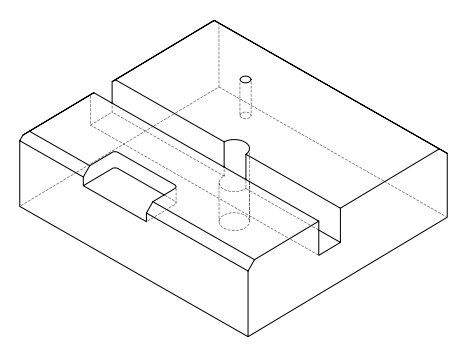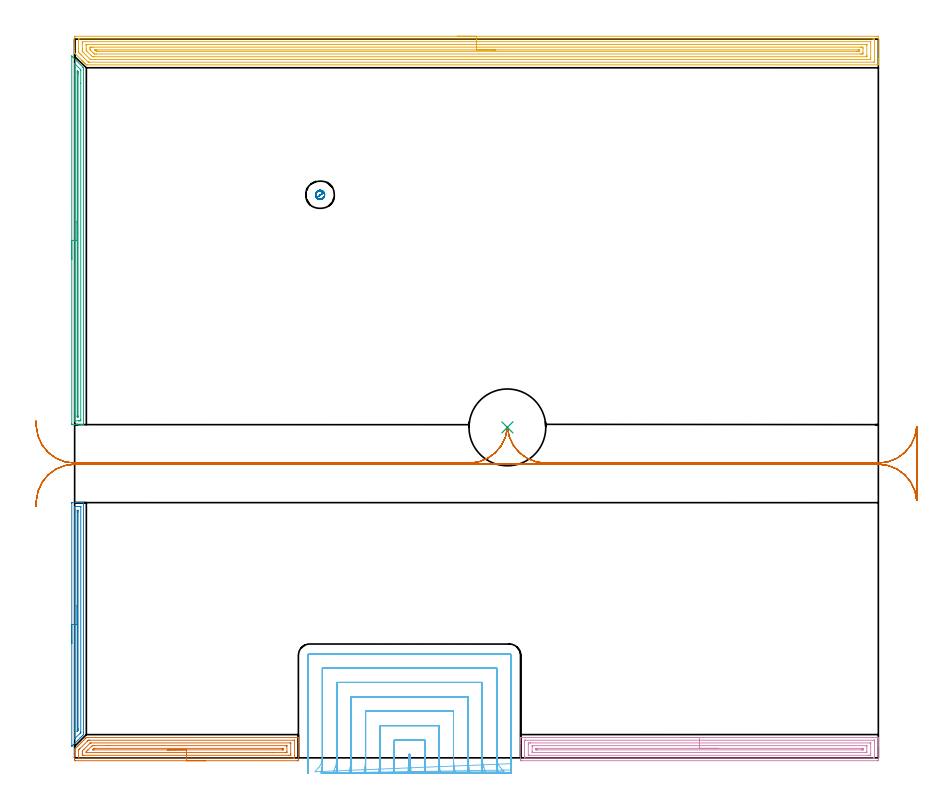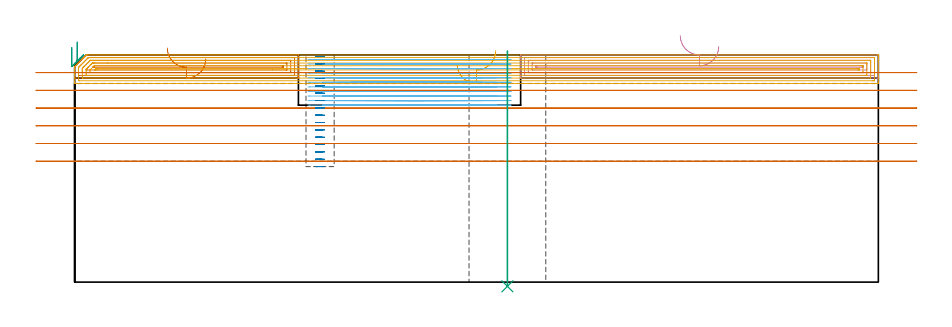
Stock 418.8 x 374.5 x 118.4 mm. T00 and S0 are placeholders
(PLAN: 9 operations, 4 tool changes, 94.5 min)
(1 AREA_MILL | FG_CHAMFER_SURFACE | UGT0205_001 | 4.8 min | 9014 mm3)
(2 AREA_MILL_1 | FG_CHAMFER_SURFACE_1 | UGT0205_001 | 3.13 min | 2361 mm3)
(3 AREA_MILL_2 | FG_CHAMFER_SURFACE_2 | UGT0205_001 | 4.7 min | 3717 mm3)
(4 AREA_MILL_3 | FG_CHAMFER_SURFACE_3 | UGT0205_001 | 7.66 min | 14124 mm3)
(5 AREA_MILL_4 | FG_CHAMFER_SURFACE_4 | UGT0205_001 | 20.26 min | 46343 mm3)
(6 MILL_SLOT | SLOT_PARTIAL_RECTANGULAR | NXT0201_010 | Follow Part, ap 2.5, ae 75% | 39.45 min | 178582 mm3)
(7 MILL_RECTANGULAR_SLOT | SLOT_RECTANGULAR | UGT0201_019 | Follow Part, ap 10, ae 75% | 12.38 min | 973782 mm3)
(8 MILL_BLIND_HOLE_FROM_SOLID_MATERIAL | STEP1POCKET | NXT0201_010 | Spiral | 1.62 min | 9776 mm3)
(9 INDEXABLE_INSERT_DRILL_THROUGH_HOLE_FROM_SOLID | STEP1HOLE | NXT0302_035 | 0.49 min | 79154 mm3)
(TOOL UGT0205_001 | Chamfer Mill 20 x 3 x 45 deg. | D20 FL50 Z2)
(TOOL NXT0201_010 | ENDMILL 10mm [2P460-1000-NA 1630] | D10 FL30 Z6)
(TOOL UGT0201_019 | End mill 40 mm | D40 FL63 Z6)
(TOOL NXT0302_035 | Index. Insert Drill 40mm [880-D4000L40-05] | D40 PA176 FL200 Z2)
(OP 1 AREA_MILL)
G17 G21 G94 G90
T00 M6
G54
G17 G0 G90 X68.3 Y-1.5 S1061 M3
G43 Z128.4 H0
Z116.3
G94 G1 X68.262 Z115.428 F250.
X68.148 Z114.563
X67.959 Z113.712
X67.697 Z112.88
X67.363 Z112.074
X66.96 Z111.3
X66.492 Z110.564
X65.96 Z109.872
X65.371 Z109.229
X64.728 Z108.639
X64.036 Z108.108
X63.3 Z107.64
X62.526 Z107.237
X61.72 Z106.903
X60.888 Z106.641
X60.036 Z106.452
X59.172 Z106.338
X58.3 Z106.3
X0.629
X0.261 Y-1.498 Z106.301
X0.01 Y-1.493 Z106.304
X0. Y-1.138 Z106.659
Y1.487 Z109.282
Y2.882 Z110.678
Y3.237 Z111.032
Y4.194 Z111.994
X0.01 Y4.504 Z112.302
X0.052 Y4.55 Z112.348
X0.182 Y4.683 Z112.481
X0.777 Y5.279 Z113.075
X1.093 Y5.593 Z113.393
X1.652 Y6.154 Z113.95
X2.237 Y6.738 Z114.537
X2.417 Y6.918 Z114.716
X2.528 Y7.029 Z114.826
X3.113 Y7.613 Z115.412
X3.758 Y8.259 Z116.058
X4.652 Y9.153 Z116.952
X5.445 Y9.946 Z117.744
X5.547 Y10.048 Z117.845
X5.737 Y10.238 Z118.036
X5.821 Y10.322 Z118.121
X5.994 Y10.494 Z118.291
X6.098 Y10.594 Z118.391
X6.888 Y10.6 Z118.4
X116.418
X116.59 Y10.597 Z118.388
X116.598 Y10.454 Z118.247
X116.6 Y10.305 Z118.105
Y10.075 Z117.874
Y9.363 Z117.158
Y8.132 Z115.929
Y7.613 Z115.407
Y6.997 Z114.793
Y-0.878 Z106.919
X116.597 Y-1.138 Z106.66
X116.59 Y-1.493 Z106.304
X116.339 Y-1.498 Z106.301
X115.971 Y-1.5 Z106.3
X58.3
Y-0.086 Z107.714
X2.235 Y-0.085 Z107.715
X2.06 Y-0.082 Z107.718
X2.019 Y-0.079 Z107.721
X2.009 Y-0.075 Z107.725
X2.006 Y-0.063 Z107.737
X2.003 Y-0.028 Z107.772
X2. Y0.145 Z107.945
X2.001 Y3.645 Z111.445
X2.004 Y3.879 Z111.679
X2.009 Y3.995 Z111.795
X2.013 Y4.051 Z111.851
X2.069 Y4.112 Z111.912
X2.239 Y4.287 Z112.087
X2.417 Y4.467 Z112.267
X2.68 Y4.73 Z112.53
X6.66 Y8.71 Z116.51
X6.888 Y8.935 Z116.735
X7.108 Y9.147 Z116.947
X7.162 Y9.179 Z116.979
X7.247 Y9.181 Z116.981
X7.425 Y9.184 Z116.984
X7.782 Y9.185 Z116.985
X7.963 Y9.186 Z116.986
X114.365 Y9.185 Z116.985
X114.54 Y9.181 Z116.981
X114.581 Y9.179 Z116.979
X114.591 Y9.175 Z116.975
X114.594 Y9.163 Z116.963
X114.597 Y9.128 Z116.928
X114.6 Y8.955 Z116.755
Y0.204 Z108.004
X114.598 Y0.068 Z107.868
X114.593 Y-0.041 Z107.759
X114.59 Y-0.072 Z107.728
X114.58 Y-0.079 Z107.721
X114.539 Y-0.081 Z107.719
X114.183 Y-0.085 Z107.715
X114.002 Y-0.086 Z107.714
X58.3
Y1.328 Z109.128
X4.367 Y1.329 Z109.129
X4.205 Y1.331 Z109.131
X4.044 Y1.335 Z109.135
X4.009 Y1.337 Z109.137
X4.006 Y1.367 Z109.167
X4.002 Y1.42 Z109.22
X4.001 Y1.487 Z109.287
X4. Y1.688 Z109.488
Y2.362 Z110.162
Y2.563 Z110.363
X4.004 Y3.237 Z111.037
X4.007 Y3.431 Z111.231
X4.023 Y3.612 Z111.412
X4.205 Y3.804 Z111.604
X4.802 Y4.403 Z112.203
X7.782 Y7.383 Z115.183
X7.898 Y7.499 Z115.299
X8.014 Y7.613 Z115.413
X8.148 Y7.74 Z115.54
X8.172 Y7.761 Z115.561
X8.244 Y7.765 Z115.565
X8.351 Y7.769 Z115.569
X8.514 Y7.771 Z115.571
X112.233
X112.395 Y7.769 Z115.569
X112.556 Y7.764 Z115.564
X112.59 Y7.762 Z115.562
X112.594 Y7.733 Z115.533
X112.597 Y7.68 Z115.48
X112.599 Y7.613 Z115.413
X112.6 Y7.412 Z115.212
Y2.161 Z109.961
X112.596 Y1.487 Z109.287
X112.593 Y1.387 Z109.187
X112.59 Y1.342 Z109.142
X112.551 Y1.334 Z109.134
X111.5 Y1.328 Z109.128
X58.3
Y2.743 Z110.543
X6.499
X6.167 Y2.744 Z110.544
X6.109 Y2.746 Z110.546
X6.048 Y2.75 Z110.55
X6.01 Y2.756 Z110.556
X6.008 Y2.804 Z110.604
Y3.017 Z110.817
X6.01 Y3.123 Z110.923
X6.046 Y3.186 Z110.986
X6.094 Y3.237 Z111.037
X6.483 Y3.633 Z111.433
X6.888 Y4.039 Z111.839
X6.925 Y4.076 Z111.876
X8.676 Y5.828 Z113.628
X8.711 Y5.863 Z113.663
X9.141 Y6.283 Z114.083
X9.203 Y6.342 Z114.142
X9.318 Y6.35 Z114.15
X9.57 Y6.353 Z114.153
X9.96 Y6.356 Z114.156
X17.032 Y6.357 Z114.157
X110.101
X110.45 Y6.356 Z114.156
X110.504 Y6.354 Z114.154
X110.559 Y6.35 Z114.15
X110.59 Y6.343 Z114.143
X110.592 Y6.295 Z114.095
X110.6 Y5.869 Z113.669
Y3.244 Z111.044
X110.592 Y2.803 Z110.603
X110.59 Y2.755 Z110.555
X110.52 Y2.75 Z110.55
X110.386 Y2.746 Z110.546
X110.217 Y2.744 Z110.544
X102.946 Y2.743 Z110.543
X58.3
Y4.157 Z111.957
X10.076 Y4.158 Z111.958
X9.57 Y4.161 Z111.961
X9.518 Y4.164 Z111.964
X9.484 Y4.175 Z111.975
X9.493 Y4.188 Z111.988
X9.512 Y4.211 Z112.011
X9.57 Y4.272 Z112.072
X9.933 Y4.632 Z112.432
X10.078 Y4.774 Z112.574
X10.241 Y4.93 Z112.73
X10.443 Y4.942 Z112.742
X10.464
X107.969 Y4.943 Z112.743
X108.36 Y4.939 Z112.739
X108.554 Y4.936 Z112.736
X108.591 Y4.933 Z112.733
X108.594 Y4.898 Z112.698
X108.596 Y4.843 Z112.643
X108.599 Y4.326 Z112.126
X108.597 Y4.219 Z112.019
X108.593 Y4.173 Z111.973
X108.59 Y4.165 Z111.965
X108.575 Y4.162 Z111.962
X108.526 Y4.159 Z111.959
X108.326 Y4.157 Z111.957
X58.3
X57.428 Z111.995
X56.564 Z112.109
X55.712 Z112.298
X54.88 Z112.56
X54.074 Z112.894
X53.3 Z113.297
X52.564 Z113.765
X51.872 Z114.296
X51.229 Z114.886
X50.64 Z115.529
X50.108 Z116.221
X49.64 Z116.957
X49.237 Z117.731
X48.903 Z118.537
X48.641 Z119.369
X48.452 Z120.22
X48.338 Z121.085
X48.3 Z121.957
G0 Z128.4
M5
M2
(OP 2 AREA_MILL_1)
G17 G21 G94 G90
T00 M6
G54
G17 G0 G90 X-1.5 Y59.5 S1061 M3
G43 Z128.4 H0
Z122.3
G94 G1 Y59.538 Z121.428 F250.
Y59.652 Z120.563
Y59.841 Z119.712
Y60.103 Z118.88
Y60.437 Z118.074
Y60.84 Z117.3
Y61.309 Z116.564
Y61.84 Z115.872
Y62.429 Z115.229
Y63.072 Z114.64
Y63.764 Z114.108
Y64.5 Z113.64
Y65.274 Z113.237
Y66.08 Z112.903
Y66.912 Z112.641
Y67.764 Z112.452
Y68.628 Z112.338
Y69.5 Z112.3
X-1.499 Y132.398 Z112.301
X-1.496 Y132.814 Z112.302
X-1.491 Y132.99 Z112.305
X-1.086 Y133. Z112.71
X0.671 Z114.466
X2.123 Z115.919
X3.308 Z117.102
X3.92 Z117.719
X4.186 Z117.985
X4.312 Z118.112
X4.594 Y132.99 Z118.393
X4.6 Y132.844 Z118.4
Y12.847
X4.596 Y12.095 Z118.39
X4.455 Y11.955 Z118.253
X4.01 Y11.509 Z117.807
X3.442 Y10.942 Z117.242
X2.722 Y10.221 Z116.521
X1.779 Y9.278 Z115.578
X0.44 Y7.94 Z114.239
X-0.594 Y6.906 Z113.205
X-0.793 Y6.705 Z113.004
X-0.897 Y6.602 Z112.9
X-1.345 Y6.156 Z112.455
X-1.493 Y6.019 Z112.306
X-1.5 Y6.156 Z112.3
Y6.171
Y69.5
X-0.086 Z113.714
X-0.085 Y130.49 Z113.715
X-0.084 Y130.614 Z113.716
X-0.079 Y130.988 Z113.721
X0.294 Y130.997 Z114.094
X0.671 Y130.999 Z114.471
X1.17 Y131. Z114.97
X2.927 Z116.727
X3.108 Y130.999 Z116.908
X3.136 Y130.998 Z116.936
X3.164 Y130.993 Z116.964
X3.179 Y130.987 Z116.979
X3.18 Y130.966 Z116.98
X3.185 Y130.738 Z116.985
Y13.739
X3.182 Y13.355 Z116.982
X3.179 Y13.165 Z116.979
X3.168 Y13.13 Z116.968
X3.147 Y13.103 Z116.947
X3.103 Y13.055 Z116.903
X2.897 Y12.847 Z116.697
X0.221 Y10.17 Z114.021
X0.08 Y10.03 Z113.88
X0.004 Y9.956 Z113.804
X-0.07 Y9.888 Z113.73
X-0.079 Y9.882 Z113.721
X-0.081 Y9.926 Z113.719
X-0.085 Y10.046 Z113.715
X-0.086 Y69.5 Z113.714
X1.328 Z115.128
X1.329 Y128.162 Z115.129
X1.331 Y128.83 Z115.131
X1.333 Y128.942 Z115.133
X1.335 Y128.989 Z115.135
X1.387 Y128.995 Z115.187
X1.55 Y128.996 Z115.35
X1.717 Y128.992 Z115.517
X1.76 Y128.99 Z115.56
X1.765 Y128.963 Z115.565
X1.768 Y128.904 Z115.568
X1.77 Y128.83 Z115.57
X1.771 Y128.605 Z115.571
X1.772 Y127.938 Z115.572
X1.771 Y15.299 Z115.571
X1.77 Y14.631 Z115.57
X1.769 Y14.409 Z115.569
X1.765 Y14.186 Z115.565
X1.55 Y13.955 Z115.35
X1.445 Y13.846 Z115.245
X1.339 Y13.739 Z115.139
X1.335 Y13.737 Z115.135
X1.332 Z115.132
X1.33 Y13.739 Z115.13
X1.329 Y13.747 Z115.129
Y13.964
X1.328 Y69.5 Z115.128
Y70.372 Z115.166
Y71.237 Z115.28
Y72.088 Z115.469
Y72.92 Z115.731
Y73.726 Z116.065
Y74.5 Z116.468
Y75.236 Z116.937
Y75.928 Z117.468
Y76.571 Z118.057
Y77.16 Z118.701
Y77.692 Z119.393
Y78.16 Z120.128
Y78.563 Z120.902
Y78.897 Z121.708
Y79.159 Z122.54
Y79.348 Z123.392
Y79.462 Z124.257
Y79.5 Z125.128
G0 Z128.4
M5
M2
(OP 3 AREA_MILL_2)
G17 G21 G94 G90
T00 M6
G54
G17 G0 G90 X-1.5 Y259.65 S1061 M3
G43 Z128.4 H0
Z122.3
G94 G1 Y259.688 Z121.428 F250.
Y259.802 Z120.563
Y259.991 Z119.712
Y260.253 Z118.88
Y260.587 Z118.074
Y260.99 Z117.3
Y261.459 Z116.564
Y261.99 Z115.872
Y262.579 Z115.229
Y263.222 Z114.64
Y263.914 Z114.108
Y264.65 Z113.64
Y265.424 Z113.237
Y266.23 Z112.903
Y267.062 Z112.641
Y267.914 Z112.452
Y268.779 Z112.338
Y269.65 Z112.3
X-1.499 Y365.695 Z112.299
X-1.498 Y365.696 Z112.301
X-1.495 Y365.695 Z112.304
X4.262 Y359.938 Z118.062
X4.453 Y359.748 Z118.251
X4.596 Y359.605 Z118.39
X4.6 Y358.856 Z118.4
Y173.754
X4.594 Y173.61 Z118.393
X4.314 Y173.6 Z118.114
X3.914 Z117.713
X3.308 Z117.102
X1.247 Z115.044
X0.671 Z114.466
X0.08 Z113.876
X-1.086 Y173.601 Z112.71
X-1.311 Y173.604 Z112.485
X-1.491 Y173.61 Z112.305
X-1.496 Y173.784 Z112.302
X-1.499 Y174.2 Z112.301
X-1.5 Y269.65 Z112.3
X-0.086 Z113.714
X-0.085 Y361.408 Z113.715
X-0.084 Y361.532 Z113.716
X-0.079 Y361.779 Z113.721
X-0.075 Y361.815 Z113.725
X-0.041 Y361.786 Z113.759
X-0.002 Y361.75 Z113.798
X0.218 Y361.532 Z114.018
X2.894 Y358.856 Z116.694
X3.051 Y358.693 Z116.851
X3.174 Y358.564 Z116.974
X3.179 Y358.471 Z116.979
X3.185 Y358.088 Z116.985
X3.186 Y351.564 Z116.986
X3.185 Y176.108 Z116.985
X3.184 Y175.984 Z116.984
X3.178 Y175.61 Z116.978
X2.805 Y175.602 Z116.605
X2.429 Y175.601 Z116.229
X1.928 Y175.6 Z115.728
X0.171 Z113.971
X-0.009 Y175.601 Z113.791
X-0.036 Y175.602 Z113.764
X-0.064 Y175.607 Z113.736
X-0.079 Y175.612 Z113.721
X-0.081 Y175.633 Z113.72
X-0.085 Y175.86 Z113.715
X-0.086 Y269.65 Z113.714
X1.328 Z115.128
X1.329 Y357.296 Z115.129
X1.33 Y357.964 Z115.13
X1.335 Z115.135
X1.55 Y357.748 Z115.35
X1.715 Y357.577 Z115.515
X1.754 Y357.536 Z115.554
X1.764 Y357.445 Z115.564
X1.768 Y357.296 Z115.568
X1.77 Y357.072 Z115.57
X1.771 Y356.847 Z115.571
X1.772 Y356.18 Z115.572
X1.771 Y178.436 Z115.571
X1.768 Y177.768 Z115.568
X1.766 Y177.656 Z115.566
X1.764 Y177.61 Z115.564
X1.711 Y177.604 Z115.511
X1.55 Z115.35
X1.385 Y177.608 Z115.185
X1.342 Y177.61 Z115.142
X1.335 Y177.636 Z115.135
X1.332 Y177.694 Z115.132
X1.33 Y177.768 Z115.13
X1.329 Y177.993 Z115.129
X1.328 Y178.66 Z115.128
Y269.65
Y270.522 Z115.166
Y271.387 Z115.28
Y272.238 Z115.469
Y273.07 Z115.731
Y273.876 Z116.065
Y274.65 Z116.468
Y275.386 Z116.937
Y276.078 Z117.468
Y276.721 Z118.057
Y277.311 Z118.701
Y277.842 Z119.393
Y278.31 Z120.128
Y278.713 Z120.902
Y279.047 Z121.708
Y279.309 Z122.54
Y279.498 Z123.392
Y279.612 Z124.257
Y279.65 Z125.128
G0 Z128.4
M5
M2
(OP 4 AREA_MILL_3)
G17 G21 G94 G90
T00 M6
G54
G17 G0 G90 X315.6 Y10.6 S1061 M3
G43 Z128.4 H0
G94 G1 X315.638 Z127.528 F250.
X315.752 Z126.663
X315.941 Z125.812
X316.203 Z124.98
X316.537 Z124.174
X316.94 Z123.4
X317.408 Z122.664
X317.94 Z121.972
X318.529 Z121.329
X319.172 Z120.74
X319.864 Z120.208
X320.6 Z119.74
X321.374 Z119.337
X322.18 Z119.003
X323.012 Z118.741
X323.863 Z118.552
X324.728 Z118.438
X325.6 Z118.4
X418.615
X418.79 Y10.597 Z118.388
X418.798 Y10.451 Z118.244
X418.8 Y10.3 Z118.1
Y10.088 Z117.887
Y9.363 Z117.158
Y8.125 Z115.922
Y6.738 Z114.533
Y-0.519 Z107.278
X418.796 Y-1.138 Z106.66
X418.79 Y-1.493 Z106.305
X418.535 Y-1.498 Z106.301
X418.168 Y-1.5 Z106.3
X233.032
X232.665 Y-1.498 Z106.301
X232.41 Y-1.493 Z106.305
X232.404 Y-1.138 Z106.66
X232.4 Y-0.519 Z107.278
Y7.613 Z115.407
Y9.001 Z116.797
Y9.363 Z117.158
Y10.088 Z117.887
Y10.3 Z118.1
X232.402 Y10.451 Z118.244
X232.41 Y10.597 Z118.388
X232.585 Y10.6 Z118.4
X325.6
Y9.186 Z116.986
X416.561 Y9.185 Z116.985
X416.738 Y9.182 Z116.982
X416.78 Y9.179 Z116.979
X416.79 Y9.176 Z116.976
X416.794 Y9.163 Z116.963
X416.797 Y9.128 Z116.928
X416.8 Y8.951 Z116.751
Y0.2 Z108.
X416.797 Y0.063 Z107.863
X416.793 Y-0.047 Z107.753
X416.79 Y-0.077 Z107.723
X416.777 Y-0.079 Z107.721
X416.735 Y-0.082 Z107.718
X416.379 Y-0.085 Z107.715
X416.198 Y-0.086 Z107.714
X234.639 Y-0.085 Z107.715
X234.462 Y-0.082 Z107.718
X234.42 Y-0.079 Z107.721
X234.409 Y-0.076 Z107.724
X234.406 Y-0.063 Z107.737
X234.403 Y-0.028 Z107.772
X234.4 Y0.149 Z107.949
Y8.899 Z116.699
X234.403 Y9.037 Z116.837
X234.407 Y9.147 Z116.947
X234.41 Y9.176 Z116.976
X234.423 Y9.179 Z116.979
X234.465 Y9.181 Z116.981
X234.821 Y9.185 Z116.985
X235.002 Y9.186 Z116.986
X325.6
Y7.772 Z115.572
X414.428 Y7.771 Z115.571
X414.59 Y7.77 Z115.57
X414.752 Y7.766 Z115.566
X414.789 Y7.764 Z115.564
X414.793 Y7.735 Z115.535
X414.797 Y7.681 Z115.481
X414.799 Y7.613 Z115.413
X414.8 Y7.407 Z115.207
Y2.157 Z109.957
X414.796 Y1.487 Z109.287
X414.793 Y1.385 Z109.185
X414.79 Y1.339 Z109.139
X414.746 Y1.335 Z109.135
X414.59 Y1.333 Z109.133
X413.858 Y1.329 Z109.129
X413.696 Y1.328 Z109.128
X236.772 Y1.329 Z109.129
X236.61 Y1.33 Z109.13
X236.448 Y1.334 Z109.134
X236.411 Y1.335 Z109.135
X236.407 Y1.365 Z109.165
X236.403 Y1.419 Z109.219
X236.401 Y1.487 Z109.287
X236.4 Y1.692 Z109.492
Y6.943 Z114.743
X236.404 Y7.613 Z115.413
X236.407 Y7.715 Z115.515
X236.41 Y7.76 Z115.56
X236.454 Y7.765 Z115.565
X236.61 Y7.767 Z115.567
X237.342 Y7.771 Z115.571
X237.504
X325.6 Y7.772 Z115.572
Y6.357 Z114.157
X412.648
X412.701 Y6.356 Z114.156
X412.756 Y6.352 Z114.152
X412.79 Y6.347 Z114.147
X412.793 Y6.299 Z114.099
X412.8 Y5.864 Z113.664
Y3.239 Z111.039
X412.793 Y2.801 Z110.601
X412.79 Y2.753 Z110.553
X412.715 Y2.748 Z110.548
X412.581 Y2.744 Z110.544
X412.412 Y2.743 Z110.543
X238.552
X238.499 Y2.744 Z110.544
X238.444 Y2.748 Z110.548
X238.41 Y2.752 Z110.552
X238.407 Y2.801 Z110.601
X238.4 Y3.236 Z111.036
Y5.861 Z113.661
X238.407 Y6.299 Z114.099
X238.41 Y6.347 Z114.147
X238.484 Y6.352 Z114.152
X238.619 Y6.356 Z114.156
X238.787 Y6.357 Z114.157
X325.6
Y4.943 Z112.743
X410.164
X410.555 Y4.94 Z112.74
X410.75 Y4.938 Z112.738
X410.79 Y4.936 Z112.736
X410.793 Y4.901 Z112.701
X410.796 Y4.845 Z112.645
X410.799 Y4.321 Z112.121
X410.796 Y4.217 Z112.017
X410.791 Y4.17 Z111.97
X410.788 Y4.164 Z111.964
X410.77 Y4.161 Z111.961
X410.721 Y4.159 Z111.959
X410.52 Y4.157 Z111.957
X410.118
X241.036
X240.645 Y4.159 Z111.959
X240.45 Y4.162 Z111.962
X240.41 Y4.164 Z111.964
X240.407 Y4.198 Z111.998
X240.404 Y4.255 Z112.055
X240.401 Y4.778 Z112.578
X240.405 Y4.862 Z112.662
X240.41 Y4.921 Z112.721
X240.419 Y4.937 Z112.737
X240.438 Y4.938 Z112.738
X240.642 Y4.941 Z112.741
X241.051 Y4.943 Z112.743
X325.6
X326.472 Z112.781
X327.336 Z112.895
X328.188 Z113.084
X329.02 Z113.346
X329.826 Z113.68
X330.6 Z114.083
X331.336 Z114.552
X332.028 Z115.083
X332.671 Z115.672
X333.26 Z116.315
X333.791 Z117.007
X334.26 Z117.743
X334.663 Z118.517
X334.997 Z119.323
X335.259 Z120.155
X335.448 Z121.007
X335.562 Z121.872
X335.6 Z122.743
G0 Z128.4
M5
M2
(OP 5 AREA_MILL_4)
G17 G21 G94 G90
T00 M6
G54
G17 G0 G90 X199.4 Y376. S1061 M3
G43 Z128.4 H0
Z113.5
G94 G1 X199.438 Z112.628 F250.
X199.552 Z111.764
X199.741 Z110.912
X200.003 Z110.08
X200.337 Z109.274
X200.74 Z108.5
X201.209 Z107.764
X201.74 Z107.072
X202.329 Z106.429
X202.972 Z105.84
X203.664 Z105.309
X204.4 Z104.84
X205.174 Z104.437
X205.98 Z104.103
X206.812 Z103.841
X207.664 Z103.652
X208.528 Z103.538
X209.4 Z103.5
X418.172
X418.646 Y375.995 Z103.503
X418.79 Y375.992 Z103.506
X418.8 Y375.843 Z103.654
Y364.155 Z115.34
Y362.753 Z116.743
Y362.397 Z117.098
Y361.438 Z118.061
X418.79 Y361.103 Z118.389
X418.619 Y361.1 Z118.4
X6.887
X6.098 Y361.105 Z118.391
X6.085 Y361.115 Z118.381
X5.379 Y361.819 Z117.678
X5.241 Y361.957 Z117.538
X5.099 Y362.1 Z117.398
X4.947 Y362.252 Z117.246
X4.801 Y362.397 Z117.099
X4.652 Y362.547 Z116.951
X4.515 Y362.684 Z116.814
X4.361 Y362.836 Z116.659
X4.205 Y362.994 Z116.504
X4.083 Y363.116 Z116.382
X3.922 Y363.276 Z116.219
X3.758 Y363.441 Z116.057
X3.651 Y363.548 Z115.95
X0.408 Y366.792 Z112.708
X0.182 Y367.021 Z112.479
X0.01 Y367.201 Z112.298
X0.008 Y367.231 Z112.268
X0. Y367.588 Z111.911
Y367.836 Z111.663
Y368.55 Z110.945
Y369.786 Z109.711
Y371.187 Z108.308
Y375.321 Z104.176
X0.003 Y375.582 Z103.915
X0.01 Y375.992 Z103.505
X0.208 Y375.996 Z103.502
X0.629 Y376. Z103.5
X209.4
Y374.586 Z104.914
X415.609
X416.383 Y374.585 Z104.915
X416.505 Y374.584 Z104.916
X416.749 Y374.579 Z104.921
X416.791 Y374.569 Z104.931
X416.795 Y374.537 Z104.963
X416.797 Y374.502 Z104.998
X416.8 Y374.294 Z105.206
X416.799 Y362.73 Z116.77
X416.796 Y362.621 Z116.879
X416.79 Y362.548 Z116.952
X416.786 Y362.521 Z116.979
X416.264 Y362.515 Z116.985
X7.661
X7.275 Y362.519 Z116.981
X7.179 Y362.521 Z116.979
X7.132 Y362.529 Z116.971
X7.068 Y362.59 Z116.91
X6.887 Y362.764 Z116.736
X4.616 Y365.034 Z114.466
X3.311 Y366.339 Z113.161
X2.86 Y366.792 Z112.708
X2.417 Y367.242 Z112.258
X2.01 Y367.671 Z111.829
X2.003 Y368.078 Z111.422
X2. Y369.429 Z110.071
X2.001 Y374.37 Z105.13
X2.004 Y374.48 Z105.02
X2.01 Y374.552 Z104.948
X2.014 Y374.579 Z104.921
X2.537 Y374.586 Z104.914
X209.4
Y373.172 Z106.328
X414.672 Y373.171 Z106.329
X414.733 Y373.17 Z106.33
X414.773 Y373.167 Z106.333
X414.789 Y373.165 Z106.335
X414.791 Y373.146 Z106.354
X414.797 Y372.945 Z106.555
X414.8 Y372.744 Z106.756
Y364.833 Z114.667
X414.797 Y364.155 Z115.345
X414.793 Y363.96 Z115.54
X414.787 Y363.935 Z115.565
X414.767 Y363.933 Z115.567
X414.71 Y363.931 Z115.569
X414.595 Y363.929 Z115.571
X8.675
X8.445 Y363.93 Z115.57
X8.292 Y363.933 Z115.567
X8.175 Y363.936 Z115.564
X8.131 Y363.978 Z115.522
X7.947 Y364.155 Z115.345
X7.781 Y364.318 Z115.182
X4.429 Y367.671 Z111.829
X4.205 Y367.897 Z111.603
X4.048 Y368.065 Z111.435
X4.01 Y368.109 Z111.391
X4.006 Y368.214 Z111.286
X4.002 Y368.349 Z111.151
X4.001 Y368.55 Z110.95
X4. Y368.751 Z110.749
Y369.429 Z110.071
Y372.267 Z107.233
X4.003 Y372.945 Z106.555
X4.007 Y373.14 Z106.36
X4.013 Y373.165 Z106.335
X4.033 Y373.167 Z106.333
X4.09 Y373.169 Z106.331
X4.205 Y373.171 Z106.329
X209.4 Y373.172 Z106.328
Y371.757 Z107.743
X412.653
X412.736 Y371.755 Z107.745
X412.774 Y371.753 Z107.747
X412.79 Y371.751 Z107.749
X412.792 Y371.73 Z107.77
X412.796 Y371.623 Z107.877
X412.8 Y371.194 Z108.306
Y365.92 Z113.58
X412.794 Y365.477 Z114.023
X412.79 Y365.369 Z114.131
X412.787 Y365.349 Z114.151
X412.756 Y365.347 Z114.153
X412.686 Y365.345 Z114.155
X412.492 Y365.343 Z114.157
X10.149 Y365.344 Z114.156
X9.57 Y365.347 Z114.153
X9.248 Y365.35 Z114.15
X8.675 Y365.875 Z113.625
X6.308 Y368.241 Z111.259
X6.01 Y368.55 Z110.95
X6. Y369.422 Z110.078
Y371.18 Z108.32
X6.006 Y371.623 Z107.877
X6.01 Y371.731 Z107.769
X6.013 Y371.751 Z107.749
X6.044 Y371.753 Z107.747
X6.114 Y371.755 Z107.745
X6.308 Y371.757 Z107.743
X209.4
Y370.343 Z109.157
X409.195
X410.09 Y370.342 Z109.158
X410.125 Y370.341 Z109.159
X410.79 Y370.308 Z109.192
X410.799 Y369.645 Z109.855
Y367.671 Z111.829
X410.796 Y367.011 Z112.489
X410.79 Y366.792 Z112.708
X410.158 Y366.759 Z112.741
X410.125 Y366.758 Z112.742
X409.266 Y366.757 Z112.743
X11.393
X10.496 Y366.76 Z112.74
X10.464 Y366.762 Z112.738
X10.218 Y366.792 Z112.708
X9.57 Y367.43 Z112.07
X8.449 Y368.55 Z110.95
X8.232 Y368.772 Z110.728
X8.094 Y368.916 Z110.584
X8.01 Y369.009 Z110.491
X8.007 Y369.048 Z110.452
X8.001 Y369.213 Z110.287
Y369.429 Z110.071
X8.004 Y370.089 Z109.411
X8.01 Y370.308 Z109.192
X8.642 Y370.341 Z109.159
X8.675 Y370.342 Z109.158
X9.534 Y370.343 Z109.157
X209.4
Y368.929 Z110.571
X408.336 Y368.928 Z110.572
X408.722 Y368.926 Z110.574
X408.772 Y368.923 Z110.577
X408.79 Y368.921 Z110.579
X408.792 Y368.904 Z110.596
X408.797 Y368.823 Z110.677
X408.799 Y368.702 Z110.798
Y368.55 Z110.95
X408.797 Y368.322 Z111.178
X408.793 Y368.209 Z111.291
X408.79 Y368.184 Z111.316
X408.774 Y368.178 Z111.322
X408.718 Y368.175 Z111.325
X408.336 Y368.172 Z111.328
X407.828 Y368.171 Z111.329
X407.442
X12.252
X11.742 Y368.172 Z111.328
X11.358 Y368.176 Z111.324
X11.305 Y368.178 Z111.322
X11.276 Y368.183 Z111.317
X11.247 Y368.21 Z111.29
X11.128 Y368.323 Z111.177
X10.898 Y368.55 Z110.95
X10.748 Y368.7 Z110.8
X10.629 Y368.819 Z110.681
X10.552 Y368.899 Z110.601
X10.533 Y368.921 Z110.579
Y368.924 Z110.576
X10.537 Y368.926 Z110.574
X10.587 Y368.927 Z110.573
X10.973 Y368.929 Z110.571
X11.358
X209.4
X210.272 Z110.609
X211.137 Z110.723
X211.988 Z110.912
X212.82 Z111.174
X213.626 Z111.508
X214.4 Z111.911
X215.136 Z112.38
X215.828 Z112.911
X216.471 Z113.5
X217.06 Z114.143
X217.592 Z114.835
X218.06 Z115.571
X218.463 Z116.345
X218.797 Z117.151
X219.059 Z117.983
X219.248 Z118.835
X219.362 Z119.7
X219.4 Z120.571
G0 Z128.4
M5
M2
(OP 6 MILL_SLOT)
G17 G21 G94 G90
T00 M6
G54
G17 G0 G90 X175.417 Y-7.987 S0 M3
G43 Z128.4 H1
Z116.018
G94 G1 X175.134 Y-5. F250.
G2 X174.9 Y-0.049 R52.5 F500.
G1 Y1.8
X174.1
Y-0.049
G2 X173.866 Y-5. R52.5
G1 X173.583 Y-7.987 F250.
X183.003 Y-7.982
X182.673 Y-5.
G2 X182.4 Y-0.049 R45. F500.
G1 Y9.3
X166.6
Y-0.049
G2 X166.327 Y-5. R45.
G1 X165.997 Y-7.982 F250.
X190.624 Y-7.974
X190.228 Y-5.
G2 X189.9 Y-0.049 R37.5 F500.
G1 Y16.8
X159.1
Y-0.049
G2 X158.772 Y-5. R37.5
G1 X158.376 Y-7.974 F250.
X198.307 Y-7.959
X197.811 Y-5.
G2 X197.4 Y-0.049 R30. F500.
G1 Y24.3
X151.6
Y-0.049
G2 X151.189 Y-5. R30.
G1 X150.693 Y-7.959 F250.
X206.112 Y-7.926
X205.452 Y-5.
G2 X204.9 Y-0.049 R22.5 F500.
G1 Y31.8
X144.1
Y-0.049
G2 X143.548 Y-5. R22.5
G1 X142.888 Y-7.926 F250.
X214.231 Y-7.832
X213.241 Y-5.
G2 X212.4 Y-0.049 R15. F500.
G1 Y39.3
X136.6
Y-0.049
G2 X135.759 Y-5. R15.
G1 X134.769 Y-7.832 F250.
X223.747 Y-7.253
X221.767 Y-5.
G2 X219.9 Y-0.049 R7.5 F500.
G1 Y46.8
X129.1
Y-0.049
G2 X127.233 Y-5. R7.5
G1 X125.253 Y-7.253 F250.
X227.4 Y-3.049 F500.
Y-0.049 F250.
Y53.4 F500.
G3 X226.5 Y54.3 R0.9
G1 X122.5
G3 X121.6 Y53.4 R0.9
G1 Y-0.049
Y-3.049 F250.
G0 Z128.4
X175.021 Y-7.998
Z113.636
G1 X174.926 Y-5.
G2 X174.9 Y-3.338 R52.5 F500.
G1 Y1.8
X174.1
Y-3.335
G2 X174.074 Y-5. R52.5
G1 X173.978 Y-7.998 F250.
X182.542
X182.431 Y-5.
G2 X182.4 Y-3.338 R45. F500.
G1 Y9.3
X166.6
Y-3.335
G2 X166.569 Y-5. R45.
G1 X166.458 Y-7.998 F250.
X190.07 Y-7.997
X189.937 Y-5.
G2 X189.9 Y-3.338 R37.5 F500.
G1 Y16.8
X159.1
Y-3.335
G2 X159.063 Y-5. R37.5
G1 X158.93 Y-7.997 F250.
X197.612 Y-7.995
X197.446 Y-5.
G2 X197.4 Y-3.338 R30. F500.
G1 Y24.3
X151.6
Y-3.335
G2 X151.554 Y-5. R30.
G1 X151.387 Y-7.995 F250.
X205.183 Y-7.992
X204.962 Y-5.
G2 X204.9 Y-3.338 R22.5 F500.
G1 Y31.8
X144.1
Y-3.335
G2 X144.038 Y-5. R22.5
G1 X143.816 Y-7.992 F250.
X212.825 Y-7.982
X212.492 Y-5.
G2 X212.4 Y-3.338 R15. F500.
G1 Y39.3
X136.6
Y-3.335
G2 X136.507 Y-5. R15.
G1 X136.174 Y-7.981 F250.
X220.752 Y-7.925
X220.087 Y-5.
G2 X219.9 Y-3.338 R7.5 F500.
G1 Y46.8
X129.1
Y-3.335
G2 X128.913 Y-5. R7.5
G1 X128.247 Y-7.925 F250.
X227.4 Y-6.338
Y-3.338
Y53.4 F500.
G3 X226.5 Y54.3 R0.9
G1 X122.5
G3 X121.6 Y53.4 R0.9
G1 Y-3.335
Y-6.335 F250.
G0 X174.91 Y-8. Z111.254
G1 X174.9 Y-5.
Y-4.828 F500.
Y1.8
X174.1
Y-4.827
Y-5.
X174.09 Y-8. F250.
X182.412
X182.4 Y-5.
Y-4.828 F500.
Y9.3
X166.6
Y-4.827
Y-5.
X166.588 Y-8. F250.
X189.914
X189.9 Y-5.
Y-4.828 F500.
Y16.8
X159.1
Y-4.827
Y-5.
X159.086 Y-8. F250.
X197.418
X197.4 Y-5.
Y-4.828 F500.
Y24.3
X151.6
Y-4.827
X151.599 Y-5.
X151.582 Y-8. F250.
X204.924
X204.901 Y-5.
X204.9 Y-4.828 F500.
Y31.8
X144.1
Y-4.827
X144.099 Y-5.
X144.076 Y-8. F250.
X212.435
X212.401 Y-5.
X212.4 Y-4.828 F500.
Y39.3
X136.6
Y-4.827
X136.599 Y-5.
X136.564 Y-8. F250.
X219.971 Y-7.999
X219.902 Y-5.
X219.9 Y-4.828 F500.
Y46.8
X129.1
Y-4.827
X129.098 Y-5.
X129.029 Y-7.999 F250.
X227.4 Y-7.828
Y-4.828
Y53.4 F500.
G3 X226.5 Y54.3 R0.9
G1 X122.5
G3 X121.6 Y53.4 R0.9
G1 Y-4.827
Y-7.827 F250.
G0 X174.9 Y-8. Z108.873
G1 Y-5.
Y1.8 F500.
X174.1
Y-5.
Y-8. F250.
X182.4
Y-5.
Y9.3 F500.
X166.6
Y-5.
Y-8. F250.
X189.9
Y-5.
Y16.8 F500.
X159.1
Y-5.
Y-8. F250.
X197.4
Y-5.
Y24.3 F500.
X151.6
Y-5.
Y-8. F250.
X204.9
Y-5.
Y31.8 F500.
X144.1
Y-5.
Y-8. F250.
X212.4
Y-5.
Y39.3 F500.
X136.6
Y-5.
Y-8. F250.
X219.9
Y-5.
Y46.8 F500.
X129.1
Y-5.
Y-8. F250.
X227.4
Y-5.
Y53.4 F500.
G3 X226.5 Y54.3 R0.9
G1 X122.5
G3 X121.6 Y53.4 R0.9
G1 Y-5.
Y-8. F250.
G0 X174.9 Z106.491
G1 Y-5.
Y1.8 F500.
X174.1
Y-5.
Y-8. F250.
X182.4
Y-5.
Y9.3 F500.
X166.6
Y-5.
Y-8. F250.
X189.9
Y-5.
Y16.8 F500.
X159.1
Y-5.
Y-8. F250.
X197.4
Y-5.
Y24.3 F500.
X151.6
Y-5.
Y-8. F250.
X204.9
Y-5.
Y31.8 F500.
X144.1
Y-5.
Y-8. F250.
X212.4
Y-5.
Y39.3 F500.
X136.6
Y-5.
Y-8. F250.
X219.9
Y-5.
Y46.8 F500.
X129.1
Y-5.
Y-8. F250.
X227.4
Y-5.
Y53.4 F500.
G3 X226.5 Y54.3 R0.9
G1 X122.5
G3 X121.6 Y53.4 R0.9
G1 Y-5.
Y-8. F250.
G0 X174.9 Z104.109
G1 Y-5.
Y1.8 F500.
X174.1
Y-5.
Y-8. F250.
X182.4
Y-5.
Y9.3 F500.
X166.6
Y-5.
Y-8. F250.
X189.9
Y-5.
Y16.8 F500.
X159.1
Y-5.
Y-8. F250.
X197.4
Y-5.
Y24.3 F500.
X151.6
Y-5.
Y-8. F250.
X204.9
Y-5.
Y31.8 F500.
X144.1
Y-5.
Y-8. F250.
X212.4
Y-5.
Y39.3 F500.
X136.6
Y-5.
Y-8. F250.
X219.9
Y-5.
Y46.8 F500.
X129.1
Y-5.
Y-8. F250.
X227.4
Y-5.
Y53.4 F500.
G3 X226.5 Y54.3 R0.9
G1 X122.5
G3 X121.6 Y53.4 R0.9
G1 Y-5.
Y-8. F250.
G0 X174.9 Z101.727
G1 Y-5.
Y1.8 F500.
X174.1
Y-5.
Y-8. F250.
X182.4
Y-5.
Y9.3 F500.
X166.6
Y-5.
Y-8. F250.
X189.9
Y-5.
Y16.8 F500.
X159.1
Y-5.
Y-8. F250.
X197.4
Y-5.
Y24.3 F500.
X151.6
Y-5.
Y-8. F250.
X204.9
Y-5.
Y31.8 F500.
X144.1
Y-5.
Y-8. F250.
X212.4
Y-5.
Y39.3 F500.
X136.6
Y-5.
Y-8. F250.
X219.9
Y-5.
Y46.8 F500.
X129.1
Y-5.
Y-8. F250.
X227.4
Y-5.
Y53.4 F500.
G3 X226.5 Y54.3 R0.9
G1 X122.5
G3 X121.6 Y53.4 R0.9
G1 Y-5.
Y-8. F250.
G0 X174.9 Z99.345
G1 Y-5.
Y1.8 F500.
X174.1
Y-5.
Y-8. F250.
X182.4
Y-5.
Y9.3 F500.
X166.6
Y-5.
Y-8. F250.
X189.9
Y-5.
Y16.8 F500.
X159.1
Y-5.
Y-8. F250.
X197.4
Y-5.
Y24.3 F500.
X151.6
Y-5.
Y-8. F250.
X204.9
Y-5.
Y31.8 F500.
X144.1
Y-5.
Y-8. F250.
X212.4
Y-5.
Y39.3 F500.
X136.6
Y-5.
Y-8. F250.
X219.9
Y-5.
Y46.8 F500.
X129.1
Y-5.
Y-8. F250.
X227.4
Y-5.
Y53.4 F500.
G3 X226.5 Y54.3 R0.9
G1 X122.5
G3 X121.6 Y53.4 R0.9
G1 Y-5.
Y-8. F250.
G0 X174.9 Z96.964
G1 Y-5.
Y1.8 F500.
X174.1
Y-5.
Y-8. F250.
X182.4
Y-5.
Y9.3 F500.
X166.6
Y-5.
Y-8. F250.
X189.9
Y-5.
Y16.8 F500.
X159.1
Y-5.
Y-8. F250.
X197.4
Y-5.
Y24.3 F500.
X151.6
Y-5.
Y-8. F250.
X204.9
Y-5.
Y31.8 F500.
X144.1
Y-5.
Y-8. F250.
X212.4
Y-5.
Y39.3 F500.
X136.6
Y-5.
Y-8. F250.
X219.9
Y-5.
Y46.8 F500.
X129.1
Y-5.
Y-8. F250.
X227.4
Y-5.
Y53.4 F500.
G3 X226.5 Y54.3 R0.9
G1 X122.5
G3 X121.6 Y53.4 R0.9
G1 Y-5.
Y-8. F250.
G0 X174.9 Z94.582
G1 Y-5.
Y1.8 F500.
X174.1
Y-5.
Y-8. F250.
X182.4
Y-5.
Y9.3 F500.
X166.6
Y-5.
Y-8. F250.
X189.9
Y-5.
Y16.8 F500.
X159.1
Y-5.
Y-8. F250.
X197.4
Y-5.
Y24.3 F500.
X151.6
Y-5.
Y-8. F250.
X204.9
Y-5.
Y31.8 F500.
X144.1
Y-5.
Y-8. F250.
X212.4
Y-5.
Y39.3 F500.
X136.6
Y-5.
Y-8. F250.
X219.9
Y-5.
Y46.8 F500.
X129.1
Y-5.
Y-8. F250.
X227.4
Y-5.
Y53.4 F500.
G3 X226.5 Y54.3 R0.9
G1 X122.5
G3 X121.6 Y53.4 R0.9
G1 Y-5.
Y-8. F250.
G0 X174.9 Z92.2
G1 Y-5.
Y1.8 F500.
X174.1
Y-5.
Y-8. F250.
X182.4
Y-5.
Y9.3 F500.
X166.6
Y-5.
Y-8. F250.
X189.9
Y-5.
Y16.8 F500.
X159.1
Y-5.
Y-8. F250.
X197.4
Y-5.
Y24.3 F500.
X151.6
Y-5.
Y-8. F250.
X204.9
Y-5.
Y31.8 F500.
X144.1
Y-5.
Y-8. F250.
X212.4
Y-5.
Y39.3 F500.
X136.6
Y-5.
Y-8. F250.
X219.9
Y-5.
Y46.8 F500.
X129.1
Y-5.
Y-8. F250.
X227.4
Y-5.
Y53.4 F500.
G3 X226.5 Y54.3 R0.9
G1 X122.5
G3 X121.6 Y53.4 R0.9
G1 Y-5.
Y-8. F250.
G0 Z128.4
M5
M2
(OP 7 MILL_RECTANGULAR_SLOT)
G17 G21 G94 G90
T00 M6
G54
G17 G0 G90 X-20.134 Y131.1 S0 M3
G43 Z128.4 H0
Z109.167
G94 G1 X-19.97 Y134.095 F250.
G2 X0. Y153. R20. F500.
G1 X418.8
G2 X438.77 Y134.095 R20.
G1 X438.8
Y172.505
X438.77
G2 X418.8 Y153.6 R20.
G1 X245.451
G2 X225.5 Y172.2 R20.
X205.549 Y153.6 R20.
G1 X0.
G2 X-19.97 Y172.505 R20.
G1 X-20.134 Y175.5 F250.
G0 Y131.1 Z99.933
G1 X-19.97 Y134.095
G2 X0. Y153. R20. F500.
G1 X418.8
G2 X438.77 Y134.095 R20.
G1 X438.8
Y172.505
X438.77
G2 X418.8 Y153.6 R20.
G1 X245.451
G2 X225.5 Y172.2 R20.
X205.549 Y153.6 R20.
G1 X0.
G2 X-19.97 Y172.505 R20.
G1 X-20.134 Y175.5 F250.
G0 Y131.1 Z90.7
G1 X-19.97 Y134.095
G2 X0. Y153. R20. F500.
G1 X418.8
G2 X438.77 Y134.095 R20.
G1 X438.8
Y172.505
X438.77
G2 X418.8 Y153.6 R20.
G1 X245.451
G2 X225.5 Y172.2 R20.
X205.549 Y153.6 R20.
G1 X0.
G2 X-19.97 Y172.505 R20.
G1 X-20.134 Y175.5 F250.
G0 Y131.1 Z81.467
G1 X-19.97 Y134.095
G2 X0. Y153. R20. F500.
G1 X418.8
G2 X438.77 Y134.095 R20.
G1 X438.8
Y172.505
X438.77
G2 X418.8 Y153.6 R20.
G1 X245.451
G2 X225.5 Y172.2 R20.
X205.549 Y153.6 R20.
G1 X0.
G2 X-19.97 Y172.505 R20.
G1 X-20.134 Y175.5 F250.
G0 Y131.1 Z72.233
G1 X-19.97 Y134.095
G2 X0. Y153. R20. F500.
G1 X418.8
G2 X438.77 Y134.095 R20.
G1 X438.8
Y172.505
X438.77
G2 X418.8 Y153.6 R20.
G1 X245.451
G2 X225.5 Y172.2 R20.
X205.549 Y153.6 R20.
G1 X0.
G2 X-19.97 Y172.505 R20.
G1 X-20.134 Y175.5 F250.
G0 Y131.1 Z63.
G1 X-19.97 Y134.095
G2 X0. Y153. R20. F500.
G1 X418.8
G2 X438.77 Y134.095 R20.
G1 X438.8
Y172.505
X438.77
G2 X418.8 Y153.6 R20.
G1 X245.451
G2 X225.5 Y172.2 R20.
X205.549 Y153.6 R20.
G1 X0.
G2 X-19.97 Y172.505 R20.
G1 X-20.134 Y175.5 F250.
G0 Z128.4
M5
M2
(OP 8 MILL_BLIND_HOLE_FROM_SOLID_MATERIAL)
G17 G21 G94 G90
T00 M6
G54
G17 G0 G90 X127.9 Y293.4 S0 M3
G43 Z128.4 H1
Z117.575
G94 G3 X128.103 Y295.547 R1.083 F250.
X125.592 Y293.84 R2.147
X127.46 Y291.092 R2.35
X125.592 Y293.84 R-2.35
X126.526 Y292.466 R1.175
X127.9 Y293.4 R1.175
G0 Z113.75
G3 X128.103 Y295.547 R1.083
X125.592 Y293.84 R2.147
X127.46 Y291.092 R2.35
X125.592 Y293.84 R-2.35
X126.526 Y292.466 R1.175
X127.9 Y293.4 R1.175
G0 Z109.925
G3 X128.103 Y295.547 R1.083
X125.592 Y293.84 R2.147
X127.46 Y291.092 R2.35
X125.592 Y293.84 R-2.35
X126.526 Y292.466 R1.175
X127.9 Y293.4 R1.175
G0 Z106.1
G3 X128.103 Y295.547 R1.083
X125.592 Y293.84 R2.147
X127.46 Y291.092 R2.35
X125.592 Y293.84 R-2.35
X126.526 Y292.466 R1.175
X127.9 Y293.4 R1.175
G0 Z102.275
G3 X128.103 Y295.547 R1.083
X125.592 Y293.84 R2.147
X127.46 Y291.092 R2.35
X125.592 Y293.84 R-2.35
X126.526 Y292.466 R1.175
X127.9 Y293.4 R1.175
G0 Z98.45
G3 X128.103 Y295.547 R1.083
X125.592 Y293.84 R2.147
X127.46 Y291.092 R2.35
X125.592 Y293.84 R-2.35
X126.526 Y292.466 R1.175
X127.9 Y293.4 R1.175
G0 Z94.625
G3 X128.103 Y295.547 R1.083
X125.592 Y293.84 R2.147
X127.46 Y291.092 R2.35
X125.592 Y293.84 R-2.35
X126.526 Y292.466 R1.175
X127.9 Y293.4 R1.175
G0 Z90.8
G3 X128.103 Y295.547 R1.083
X125.592 Y293.84 R2.147
X127.46 Y291.092 R2.35
X125.592 Y293.84 R-2.35
X126.526 Y292.466 R1.175
X127.9 Y293.4 R1.175
G0 Z86.975
G3 X128.103 Y295.547 R1.083
X125.592 Y293.84 R2.147
X127.46 Y291.092 R2.35
X125.592 Y293.84 R-2.35
X126.526 Y292.466 R1.175
X127.9 Y293.4 R1.175
G0 Z83.15
G3 X128.103 Y295.547 R1.083
X125.592 Y293.84 R2.147
X127.46 Y291.092 R2.35
X125.592 Y293.84 R-2.35
X126.526 Y292.466 R1.175
X127.9 Y293.4 R1.175
G0 Z79.325
G3 X128.103 Y295.547 R1.083
X125.592 Y293.84 R2.147
X127.46 Y291.092 R2.35
X125.592 Y293.84 R-2.35
X126.526 Y292.466 R1.175
X127.9 Y293.4 R1.175
G0 Z75.5
G3 X128.103 Y295.547 R1.083
X125.592 Y293.84 R2.147
X127.46 Y291.092 R2.35
X125.592 Y293.84 R-2.35
X126.526 Y292.466 R1.175
X127.9 Y293.4 R1.175
G0 Z71.675
G3 X128.103 Y295.547 R1.083
X125.592 Y293.84 R2.147
X127.46 Y291.092 R2.35
X125.592 Y293.84 R-2.35
X126.526 Y292.466 R1.175
X127.9 Y293.4 R1.175
G0 Z67.85
G3 X128.103 Y295.547 R1.083
X125.592 Y293.84 R2.147
X127.46 Y291.092 R2.35
X125.592 Y293.84 R-2.35
X126.526 Y292.466 R1.175
X127.9 Y293.4 R1.175
G0 Z64.025
G3 X128.103 Y295.547 R1.083
X125.592 Y293.84 R2.147
X127.46 Y291.092 R2.35
X125.592 Y293.84 R-2.35
X126.526 Y292.466 R1.175
X127.9 Y293.4 R1.175
G0 Z60.2
G3 X128.103 Y295.547 R1.083
X125.592 Y293.84 R2.147
X127.46 Y291.092 R2.35
X125.592 Y293.84 R-2.35
X126.526 Y292.466 R1.175
X127.9 Y293.4 R1.175
G0 Z128.4
M5
M2
(OP 9 INDEXABLE_INSERT_DRILL_THROUGH_HOLE_FROM_SOLID)
G17 G21 G94 G90
T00 M6
G54
G17 G0 G90 X225.5 Y172.2 S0 M3
G43 Z128.4 H1
G94 G81 G98 Z-2.198 F250. R120.4
G80
M5
M2
